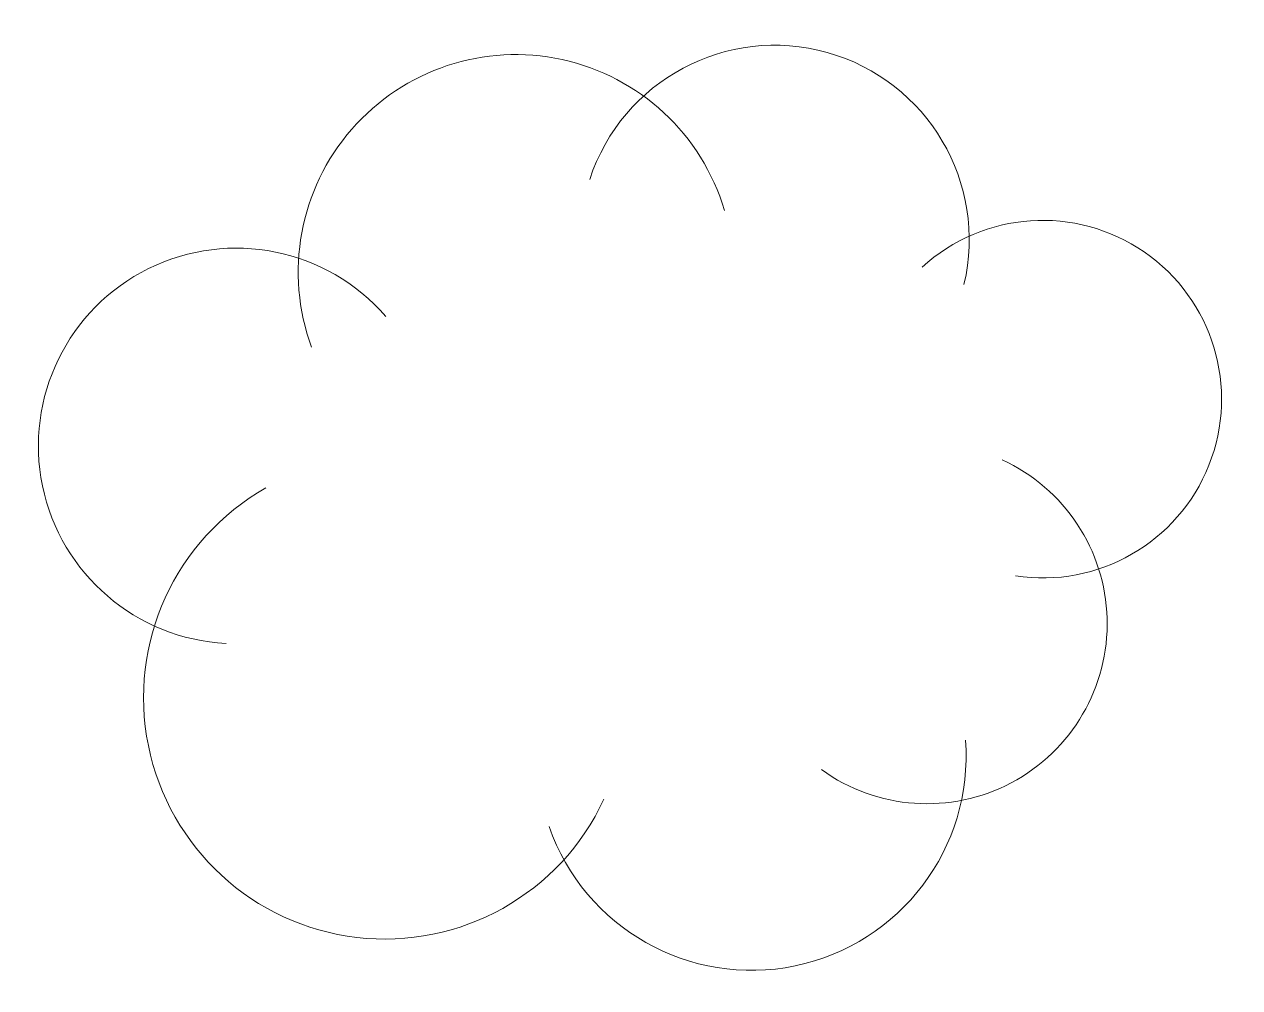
# Model space of a CAD drawing. Header units: millimetres. Extents: x -4.35 to 4.11, y -3.35 to 3.36.
import ezdxf

# ---------------------------------------------------------------- set-up
doc = ezdxf.new("R2010")
doc.units = ezdxf.units.MM
doc.layers.add('DES-VEGETAÇÃO', color=102, linetype='Continuous', lineweight=5)

# ---------------------------------------------------------------- blocks, each defined once
blk = doc.blocks.new('BLOCO30')
at = {"layer": 'DES-VEGETAÇÃO', "linetype": 'Continuous'}
for centre, radius, start, end in [((3586.3775, 1826.3437), 1.355, 346.69234, 161.9313), ((3584.574, 1826.1181), 1.5154, 16.49849, 200.19215), ((3588.2445, 1825.2331), 1.2457, 261.27312, 132.45212), ((3582.627, 1824.9073), 1.378, 40.91776, 267.03704), ((3587.4384, 1823.6696), 1.255, 234.17245, 65.36013), ((3583.6626, 1823.1529), 1.6812, 119.59706, 335.14678), ((3586.2167, 1822.748), 1.4941, 199.23636, 4.16698)]:
    blk.add_arc(centre, radius, start, end, dxfattribs=at)

msp = doc.modelspace()

# ---------------------------------------------------------------- block references
msp.add_blockref('BLOCO30', (-3585.5049, -1824.4876))

doc.saveas('drawing.dxf')
